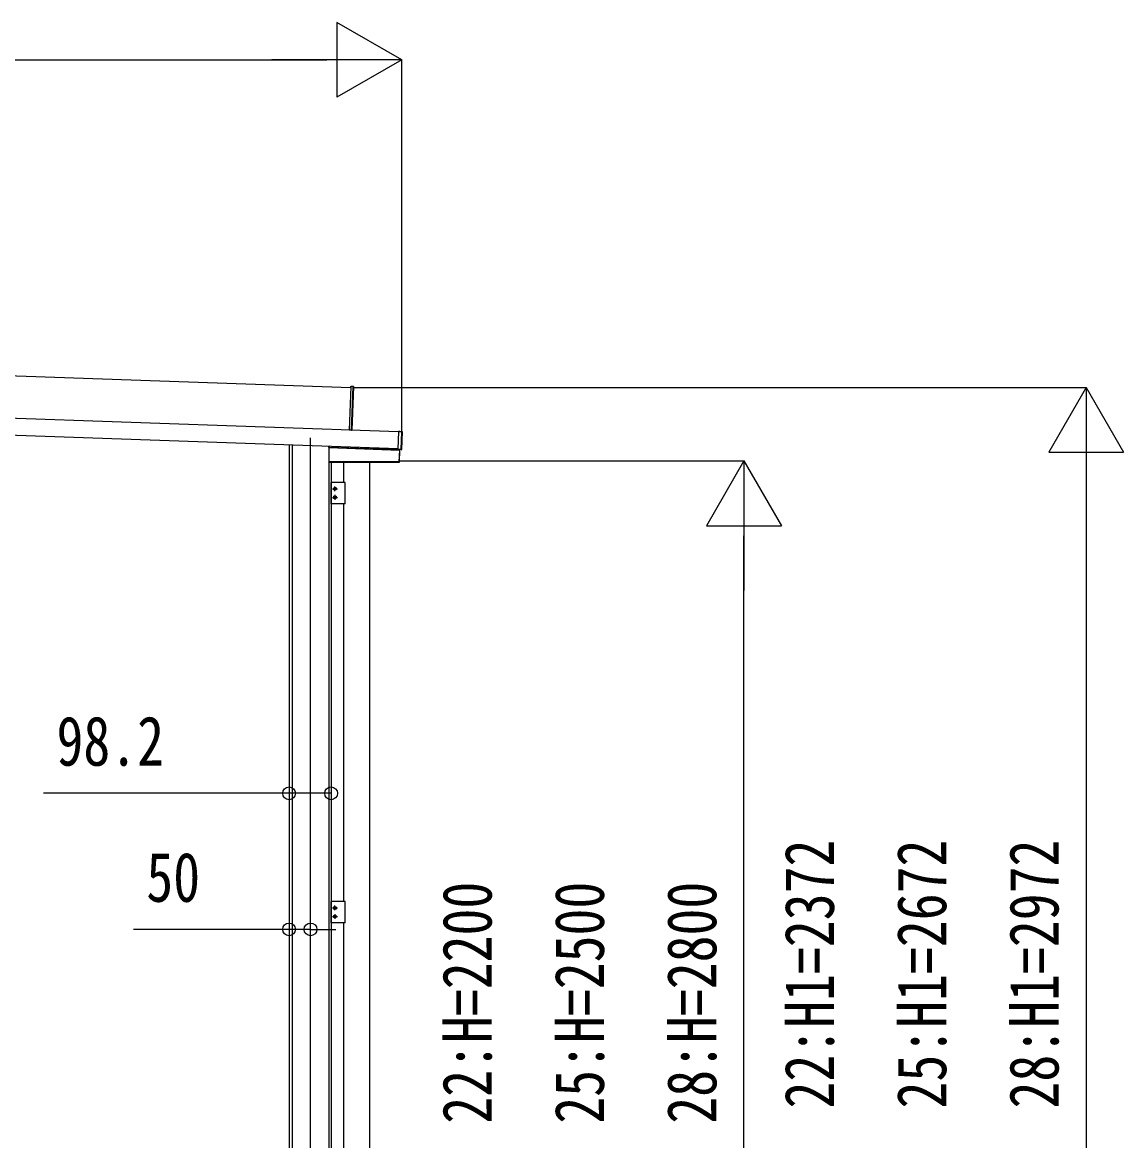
# Model space of a CAD drawing. Units: millimetres, scale not verified. Extents: x -14718 to 14718, y -10397 to 10401.
# Drawn here: x 1266 to 3840, y -4101 to -1486 of the extents above; entities that cross this region are included whole.
import ezdxf
from ezdxf.enums import TextEntityAlignment as Align

# ---------------------------------------------------------------- set-up
doc = ezdxf.new("R2010")
doc.units = ezdxf.units.MM
doc.header["$LTSCALE"] = 50
for name, color, linetype in [('0-4_YKK_12', 2, 'Continuous'), ('0-5_YKK_A1', 4, 'Continuous'), ('0-6_YKK_D', 6, 'Continuous')]:
    doc.layers.add(name, color=color, linetype=linetype)
doc.styles.add('ＭＳ ゴシック', font='')
doc.styles.get('ＭＳ ゴシック').set_extended_font_data('MS Gothic')

msp = doc.modelspace()

# ---------------------------------------------------------------- linework, layer by layer
at = {"layer": '0-4_YKK_12'}
msp.add_line((1939.52, -5264.1), (1939.52, -2457.37), dxfattribs=at)
at = {"layer": '0-5_YKK_A1'}
for p, q in [((-3105.26, -2160.13), (2033.66, -2339.59)), ((2145.55, -2443.56), (-3649.1, -2241.2)), ((2144.15, -2483.53), (-3650.5, -2281.18)), ((2033.75, -2337.08), (2030.19, -2439.02)), ((2033.75, -2337.08), (2033.76, -2336.58)), ((2039.26, -2337.61), (2033.75, -2337.08)), ((2033.76, -2336.58), (2039.28, -2337.11)), ((2039.73, -2337.63), (2036.17, -2439.57)), ((2030.17, -2439.52), (2030.19, -2439.02)), ((2030.19, -2439.02), (2035.7, -2439.55)), ((2035.7, -2439.55), (2036.17, -2439.57)), ((2152.65, -2443.26), (2145.62, -2443.01)), ((2145.64, -2442.51), (2145.65, -2442.16)), ((2146.85, -2442.2), (2145.65, -2442.16)), ((2145.65, -2442.16), (2145.65, -2442.16)), ((2146.85, -2442.2), (2145.65, -2442.16)), ((2146.85, -2442.2), (2146.85, -2442.2)), ((2147.45, -2442.11), (2153.15, -2442.31)), ((2147.45, -2442.11), (2147.45, -2442.19)), ((2151.22, -2484.31), (2152.65, -2443.26)), ((2153.15, -2443.27), (2151.72, -2484.33)), ((2153.63, -2442.83), (2152.16, -2484.8)), ((2153.15, -2443.27), (2152.65, -2443.26)), ((2152.67, -2442.76), (2153.15, -2442.31)), ((2153.63, -2442.83), (2153.15, -2443.27)), ((1889.52, -2474.64), (1889.52, -4711.6)), ((1896.39, -2474.88), (1896.39, -5211.6)), ((1982.22, -2480.38), (1982.22, -2513.86)), ((1982.22, -2480.38), (1982.6, -2480.39)), ((1982.9, -2480.09), (1982.52, -2480.08)), ((1982.6, -2480.39), (1982.9, -2480.39)), ((1982.6, -2480.39), (1982.6, -2513.48)), ((1982.72, -2479.88), (1982.72, -2477.89)), ((1982.9, -2480.39), (1982.91, -2480.09)), ((1982.91, -2480.09), (2145.71, -2485.78)), ((1983.07, -2479.89), (1983.37, -2479.89)), ((1983.07, -2479.9), (1983.37, -2479.91)), ((1983.37, -2479.89), (1983.37, -2477.91)), ((2145.22, -2485.56), (1983.37, -2479.91)), ((1982.66, -2498.91), (1982.66, -5211.6)), ((2144.17, -2484.56), (2144.16, -2484.91)), ((2144.16, -2484.91), (2145.35, -2484.96)), ((2144.16, -2484.91), (2144.16, -2484.91)), ((2144.16, -2484.91), (2145.35, -2484.95)), ((2145.24, -2484.95), (2145.22, -2485.56)), ((2145.52, -2485.57), (2145.22, -2485.56)), ((2145.35, -2484.95), (2145.35, -2484.96)), ((2145.52, -2485.57), (2145.54, -2484.96)), ((2145.63, -2485.76), (2145.65, -2484.97)), ((2147.73, -2485.85), (2145.71, -2485.78)), ((2145.95, -2485.01), (2145.95, -2485.09)), ((2151.65, -2485.29), (2145.95, -2485.09)), ((2147.43, -2513.87), (2148.4, -2486.17)), ((2147.73, -2485.85), (2147.72, -2486.15)), ((2148.11, -2485.86), (2147.73, -2485.85)), ((2148.02, -2486.16), (2148.4, -2486.17)), ((2151.65, -2485.29), (2151.2, -2484.81)), ((2151.72, -2484.33), (2151.22, -2484.31)), ((2151.72, -2484.33), (2152.16, -2484.8)), ((1982.6, -2513.48), (1982.22, -2513.86)), ((1982.52, -2514.16), (1982.9, -2513.78)), ((1982.52, -2514.16), (2147.14, -2514.16)), ((1982.9, -2513.48), (1982.6, -2513.48)), ((1982.9, -2513.48), (1982.9, -2513.78)), ((1982.9, -2513.78), (2146.77, -2513.78)), ((1987.72, -2514.16), (1987.72, -4711.6)), ((2017.65, -2561.6), (2017.65, -2514.16)), ((2077.85, -4601.6), (2077.85, -2514.16)), ((2146.77, -2513.48), (2146.77, -2513.78)), ((2146.77, -2513.78), (2147.14, -2514.16)), ((2147.43, -2513.87), (2147.07, -2513.49)), ((2020.32, -2561.6), (1988.02, -2561.6)), ((1988.02, -2611.6), (1988.02, -2561.6)), ((2020.32, -2611.6), (2020.32, -2561.6)), ((1991.22, -2576.6), (2002.22, -2576.6)), ((1996.72, -2582.1), (1996.72, -2571.1)), ((1997.95, -2577.01), (1998.77, -2577.01)), ((2020.32, -2611.6), (1988.02, -2611.6)), ((1991.22, -2596.6), (2002.22, -2596.6)), ((1996.72, -2591.1), (1996.72, -2602.1)), ((1997.95, -2596.19), (1998.77, -2596.19)), ((2017.65, -3541.6), (2017.65, -2611.6)), ((2020.32, -3541.6), (1988.02, -3541.6)), ((1988.02, -3591.6), (1988.02, -3541.6)), ((1996.72, -3562.1), (1996.72, -3551.1)), ((2020.32, -3591.6), (2020.32, -3541.6)), ((1991.22, -3556.6), (2002.22, -3556.6)), ((1991.22, -3576.6), (2002.22, -3576.6)), ((1996.72, -3571.1), (1996.72, -3582.1)), ((1997.95, -3557.01), (1998.77, -3557.01)), ((1997.95, -3576.19), (1998.77, -3576.19)), ((2020.32, -3591.6), (1988.02, -3591.6)), ((2017.65, -4521.6), (2017.65, -3591.6))]:
    msp.add_line(p, q, dxfattribs=at)
for points in [[(2035.7, -2439.55), (2039.26, -2337.61), (2039.73, -2337.63)], [(2144.17, -2484.56), (2144.18, -2484.07), (2145.62, -2443.01), (2145.64, -2442.51)], [(2145.64, -2442.51), (2152.67, -2442.76), (2152.65, -2443.26)], [(2147.45, -2442.19), (2147.39, -2442.19), (2147.35, -2442.2)], [(1983.07, -2477.9), (1983.07, -2479.89), (1982.72, -2479.88)], [(2144.18, -2484.07), (2151.22, -2484.31), (2151.2, -2484.81), (2144.17, -2484.56)], [(2145.86, -2485), (2145.89, -2485), (2145.95, -2485.01)], [(2146.77, -2513.48), (2147.07, -2513.49), (2148.02, -2486.16), (2147.72, -2486.15)], [(1995.49, -2576.19), (1994.67, -2576.19), (1994.67, -2577.01), (1995.49, -2577.01)], [(1997.13, -2575.37), (1997.13, -2574.55), (1996.31, -2574.55), (1996.31, -2575.37)], [(1996.31, -2577.83), (1996.31, -2578.65), (1997.13, -2578.65), (1997.13, -2577.83)], [(1998.77, -2577.01), (1998.77, -2576.19), (1997.95, -2576.19)], [(1995.49, -2597.01), (1994.67, -2597.01), (1994.67, -2596.19), (1995.49, -2596.19)], [(1996.31, -2595.37), (1996.31, -2594.55), (1997.13, -2594.55), (1997.13, -2595.37)], [(1997.13, -2597.83), (1997.13, -2598.65), (1996.31, -2598.65), (1996.31, -2597.83)], [(1998.77, -2596.19), (1998.77, -2597.01), (1997.95, -2597.01)], [(1997.13, -3555.37), (1997.13, -3554.55), (1996.31, -3554.55), (1996.31, -3555.37)], [(1995.49, -3556.19), (1994.67, -3556.19), (1994.67, -3557.01), (1995.49, -3557.01)], [(1995.49, -3577.01), (1994.67, -3577.01), (1994.67, -3576.19), (1995.49, -3576.19)], [(1996.31, -3557.83), (1996.31, -3558.65), (1997.13, -3558.65), (1997.13, -3557.83)], [(1996.31, -3575.37), (1996.31, -3574.55), (1997.13, -3574.55), (1997.13, -3575.37)], [(1997.13, -3577.83), (1997.13, -3578.65), (1996.31, -3578.65), (1996.31, -3577.83)], [(1998.77, -3557.01), (1998.77, -3556.19), (1997.95, -3556.19)], [(1998.77, -3576.19), (1998.77, -3577.01), (1997.95, -3577.01)]]:
    msp.add_lwpolyline(points, dxfattribs=at)
msp.add_lwpolyline([(1982.9, -2513.48), (1982.9, -2480.39), (2147.72, -2486.15), (2146.77, -2513.48)], close=True, dxfattribs=at)
for centre in [(1996.72, -2576.6), (1996.72, -2596.6), (1996.72, -3556.6), (1996.72, -3576.6)]:
    msp.add_circle(centre, 3.5, dxfattribs=at)
for centre, radius, start, end in [((2037.22, -2337.29), 2.07, 351.06854, 4.93146), ((2039.23, -2337.61), 0.5, 358, 84.5), ((2147.09, -2438.2), 4.01, 266.55184, 273.90119), ((2152.65, -2443.26), 0.501, 358.24971, 87.75029), ((1982.9, -2480.39), 0.3, 88.05611, 180.04719), ((1982.9, -2480.39), 0.3, 88.19064, 179.87538), ((1982.9, -2480.39), 0.3, 90.16173, 180.04449), ((1982.9, -2480.25), 0.159, 86.02272, 89.97728), ((2145.34, -2488.66), 3.71, 81.82188, 89.76035), ((2145.72, -2485.58), 0.2, 178, 268), ((2147.72, -2486.15), 0.3, 357.94657, 87.94647), ((2151.22, -2484.31), 0.501, 268.24971, 357.75029), ((1982.91, -2513.48), 0.301, 180.24971, 269.75029), ((2146.77, -2513.48), 0.301, 270.23913, 357.76087), ((1995.49, -2575.37), 0.82, 270, 0), ((1995.49, -2577.83), 0.82, 0, 90), ((1997.95, -2575.37), 0.82, 180, 270), ((1997.95, -2577.83), 0.82, 90, 180), ((1995.49, -2595.37), 0.82, 270, 0), ((1995.49, -2597.83), 0.82, 0, 90), ((1997.95, -2595.37), 0.82, 180, 270), ((1997.95, -2597.83), 0.82, 90, 180), ((1995.49, -3555.37), 0.82, 270, 0), ((1997.95, -3555.37), 0.82, 180, 270), ((1995.49, -3557.83), 0.82, 0, 90), ((1995.49, -3575.37), 0.82, 270, 0), ((1995.49, -3577.83), 0.82, 0, 90), ((1997.95, -3557.83), 0.82, 90, 180), ((1997.95, -3575.37), 0.82, 180, 270), ((1997.95, -3577.83), 0.82, 90, 180)]:
    msp.add_arc(centre, radius, start, end, dxfattribs=at)
for centre, major_axis, ratio, start_param, end_param in [((2035.67, -2439.55), (-0.013, 0.504), 0.060033, 4.3753319, 4.7012916), ((2146.85, -2442.17), (0.6, -0.021), 0.061163, 4.712389, 6.2831853), ((2147.44, -2442.41), (-0.01, -0.3), 0.998135, 3.1415927, 3.9545103), ((2153.13, -2442.81), (0.367, 0.342), 0.99628, 5.4996506, 7.06672), ((1982.52, -2480.38), (-0.3, 0.01), 0.998133, 4.7490956, 6.3180268), ((1982.52, -2479.88), (-0.2, 0.007), 0.998133, 1.607503, 3.1764341), ((1982.6, -2479.89), (0, 0.5), 0.061125, 3.1027435, 3.1394501), ((1982.9, -2479.89), (0.007, 0.2), 0.854479, 3.1782993, 4.712389), ((1982.9, -2479.89), (0.47, -0.016), 0.425228, 4.7490956, 6.2831853), ((1982.9, -2479.89), (-0.011, 0.2), 0.151815, 3.0913179, 3.1280246), ((1982.87, -2479.89), (0.201, -0.007), 0.992577, 6.2831853, 6.3180268), ((1982.87, -2479.89), (-0.501, 0.017), 0.998133, 3.1415927, 3.1764341), ((2145.72, -2485.58), (0.5, -0.017), 0.4, 3.1415927, 4.712389), ((2145.35, -2484.99), (0.6, -0.021), 0.061163, 6.2831853, 7.8539816), ((2145.96, -2484.79), (-0.01, -0.3), 0.998135, 5.4691958, 6.2831853), ((2148.1, -2486.16), (0.3, -0.01), 0.998135, 0, 1.5707963), ((2151.66, -2484.79), (0.342, -0.367), 0.99628, 5.4996506, 7.06672), ((1982.52, -2513.86), (0.213, 0.213), 0.99628, 2.358058, 3.9251274), ((2147.13, -2513.86), (-0.209, 0.217), 0.996405, 2.3754474, 3.9077379)]:
    msp.add_ellipse(centre, major_axis=major_axis, ratio=ratio, start_param=start_param, end_param=end_param, dxfattribs=at)
at = {"layer": '0-6_YKK_D'}
for p, q in [((2152.58, -1573.6), (2001.02, -1486.1)), ((2001.02, -1486.1), (2001.02, -1661.1)), ((-3482.43, -1573.6), (1977.58, -1573.6)), ((2152.58, -1573.6), (1849.47, -1573.6)), ((2152.58, -1573.6), (2001.02, -1661.1)), ((2152.58, -2443.28), (2152.58, -1572.6)), ((2039.17, -2339.68), (3753.58, -2339.68)), ((3752.58, -2339.68), (3665.08, -2491.24)), ((3752.58, -2339.68), (3840.08, -2491.24)), ((3752.58, -2339.68), (3752.58, -2642.79)), ((3665.08, -2491.24), (3840.08, -2491.24)), ((2145.72, -2511.6), (2953.58, -2511.6)), ((2952.58, -2511.6), (2865.08, -2663.15)), ((2952.58, -2511.6), (3040.08, -2663.15)), ((2952.58, -2511.6), (2952.58, -2814.71)), ((3752.58, -2514.68), (3752.58, -4536.6)), ((2865.08, -2663.15), (3040.08, -2663.15)), ((2952.58, -4536.6), (2952.58, -2686.6)), ((1889.52, -3606.86), (1525.72, -3606.86)), ((1939.52, -3606.86), (1889.52, -3606.86)), ((1939.52, -3606.86), (1999.02, -3606.86))]:
    msp.add_line(p, q, dxfattribs=at)
msp.add_lwpolyline([(1987.72, -3288.59), (1889.52, -3288.59), (1315.72, -3288.59)], dxfattribs=at)
for centre in [(1889.52, -3288.59), (1987.72, -3288.59), (1889.52, -3606.86), (1939.52, -3606.86)]:
    msp.add_circle(centre, 14.88, dxfattribs=at)

# ---------------------------------------------------------------- texts
at = {"layer": '0-6_YKK_D', "style": 'ＭＳ ゴシック', "width": 0.8}
for s, p in [('98.2', (1345.72, -3258.59)), ('50', (1555.72, -3576.86))]:
    msp.add_text(s, height=115.5, dxfattribs=at).set_placement(p, align=Align.BOTTOM_LEFT)
for s, p in [('22:H1=2372', (3197.58, -4025.44)), ('25:H1=2672', (3460.08, -4025.44)), ('28:H1=2972', (3722.58, -4025.44)), ('22:H=2200', (2397.58, -4061)), ('25:H=2500', (2660.08, -4061)), ('28:H=2800', (2922.58, -4061))]:
    msp.add_text(s, height=115.5, rotation=90, dxfattribs=at).set_placement(p, align=Align.BOTTOM_LEFT)

doc.saveas('drawing.dxf')
